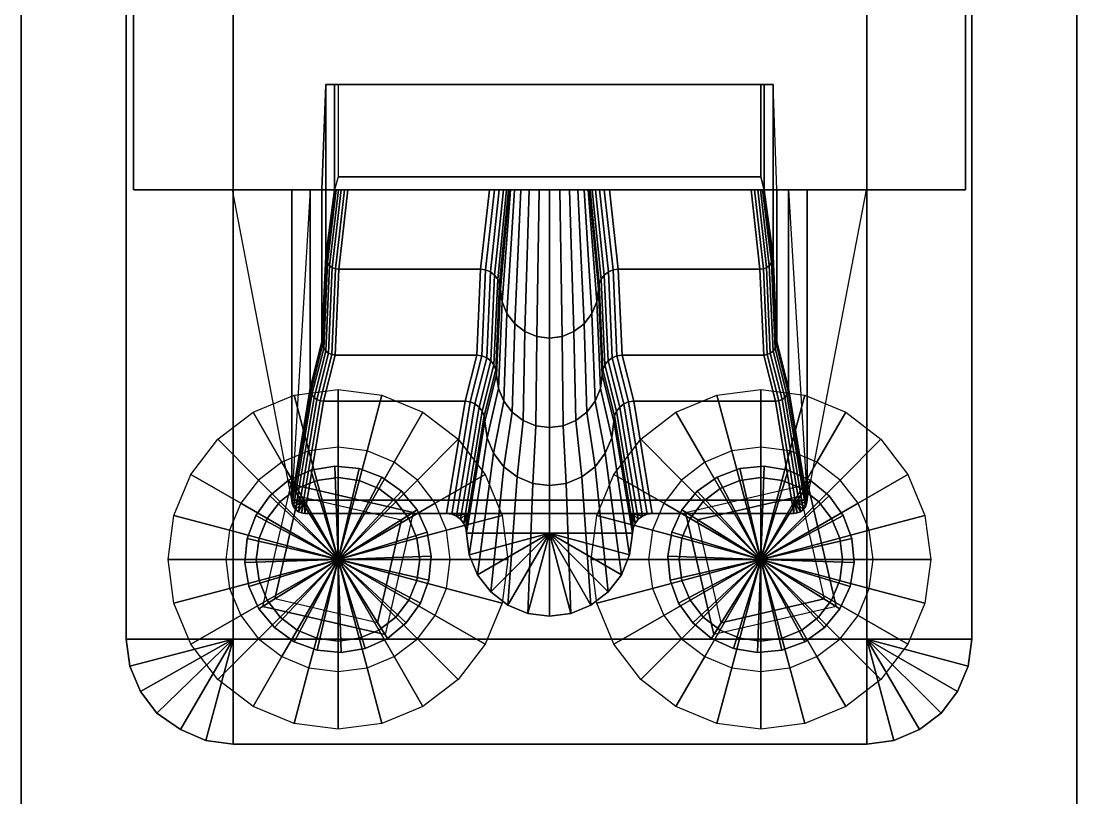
# Model space of a CAD drawing. Extents: x 6.3 to 44.3, y 28.1 to 87.7.
# Drawn here: x 6.33 to 12.17, y 70.28 to 74.58 of the extents above; entities that cross this region are included whole.
import ezdxf

# ---------------------------------------------------------------- set-up
doc = ezdxf.new("R2010")
doc.units = 0
for name, color, linetype in [('CHBASE', 31, 'CONTINUOUS'), ('CHBOLTBO', 31, 'CONTINUOUS'), ('CHBOLTHD', 9, 'CONTINUOUS'), ('CHINJAW', 31, 'CONTINUOUS'), ('CHSEAT', 31, 'CONTINUOUS'), ('TIMBER3D', 33, 'CONTINUOUS')]:
    doc.layers.add(name, color=color, linetype=linetype)

# ---------------------------------------------------------------- blocks, each defined once
blk = doc.blocks.new('BOLTBOSS')
at = {"layer": 'CHBOLTBO'}
for points in [[(0, 0.621, -3.4818), (-0.1607, 0.5999, -3.4818), (-0.2433, 0.9078, -4.3568), (0, 0.9398, -4.3568)], [(0.1607, 0.5999, -3.4818), (0, 0.621, -3.4818), (0, 0.9398, -4.3568), (0.2433, 0.9078, -4.3568)], [(-0.1607, 0.5999, -3.4818), (-0.3105, 0.5378, -3.4818), (-0.4699, 0.8139, -4.3568), (-0.2433, 0.9078, -4.3568)], [(0.3105, 0.5378, -3.4818), (0.1607, 0.5999, -3.4818), (0.2433, 0.9078, -4.3568), (0.4699, 0.8139, -4.3568)], [(-0.3105, 0.5378, -3.4818), (-0.4391, 0.4391, -3.4818), (-0.6646, 0.6646, -4.3568), (-0.4699, 0.8139, -4.3568)], [(0.4391, 0.4391, -3.4818), (0.3105, 0.5378, -3.4818), (0.4699, 0.8139, -4.3568), (0.6646, 0.6646, -4.3568)], [(-0.4391, 0.4391, -3.4818), (-0.5378, 0.3105, -3.4818), (-0.8139, 0.4699, -4.3568), (-0.6646, 0.6646, -4.3568)], [(0.5378, 0.3105, -3.4818), (0.4391, 0.4391, -3.4818), (0.6646, 0.6646, -4.3568), (0.8139, 0.4699, -4.3568)], [(-0.1607, 0.5999, -3.4818), (-0.3105, 0.5378, -3.4818), (0, 0, -3.4818)], [(0, 0.621, -3.4818), (-0.1607, 0.5999, -3.4818), (0, 0, -3.4818)], [(0.1607, 0.5999, -3.4818), (0, 0.621, -3.4818), (0, 0, -3.4818)], [(0.3105, 0.5378, -3.4818), (0.1607, 0.5999, -3.4818), (0, 0, -3.4818)], [(-0.3105, 0.5378, -3.4818), (-0.4391, 0.4391, -3.4818), (0, 0, -3.4818)], [(0.4391, 0.4391, -3.4818), (0.3105, 0.5378, -3.4818), (0, 0, -3.4818)], [(-0.5378, 0.3105, -3.4818), (-0.5999, 0.1607, -3.4818), (-0.9078, 0.2433, -4.3568), (-0.8139, 0.4699, -4.3568)], [(0.5999, 0.1607, -3.4818), (0.5378, 0.3105, -3.4818), (0.8139, 0.4699, -4.3568), (0.9078, 0.2433, -4.3568)], [(-0.4391, 0.4391, -3.4818), (-0.5378, 0.3105, -3.4818), (0, 0, -3.4818)], [(-0.117, 0.4367, -3.4818), (-0.226, 0.3915, -3.4818), (-0.226, 0.3915, -3.4089), (-0.117, 0.4367, -3.4089)], [(0, 0.4521, -3.4818), (-0.117, 0.4367, -3.4818), (-0.117, 0.4367, -3.4089), (0, 0.4521, -3.4089)], [(0.117, 0.4367, -3.4818), (0, 0.4521, -3.4818), (0, 0.4521, -3.4089), (0.117, 0.4367, -3.4089)], [(0.5378, 0.3105, -3.4818), (0.4391, 0.4391, -3.4818), (0, 0, -3.4818)], [(0.226, 0.3915, -3.4818), (0.117, 0.4367, -3.4818), (0.117, 0.4367, -3.4089), (0.226, 0.3915, -3.4089)], [(-0.226, 0.3915, -3.4818), (-0.3197, 0.3197, -3.4818), (-0.3197, 0.3197, -3.4089), (-0.226, 0.3915, -3.4089)], [(0.3197, 0.3197, -3.4818), (0.226, 0.3915, -3.4818), (0.226, 0.3915, -3.4089), (0.3197, 0.3197, -3.4089)], [(-0.5378, 0.3105, -3.4818), (-0.5999, 0.1607, -3.4818), (0, 0, -3.4818)], [(-0.3197, 0.3197, -3.4818), (-0.3915, 0.226, -3.4818), (-0.3915, 0.226, -3.4089), (-0.3197, 0.3197, -3.4089)], [(0.5999, 0.1607, -3.4818), (0.5378, 0.3105, -3.4818), (0, 0, -3.4818)], [(0.3915, 0.226, -3.4818), (0.3197, 0.3197, -3.4818), (0.3197, 0.3197, -3.4089), (0.3915, 0.226, -3.4089)], [(-0.5999, 0.1607, -3.4818), (-0.621, 0, -3.4818), (-0.9398, 0, -4.3568), (-0.9078, 0.2433, -4.3568)], [(0.621, 0, -3.4818), (0.5999, 0.1607, -3.4818), (0.9078, 0.2433, -4.3568), (0.9398, 0, -4.3568)], [(-0.3915, 0.226, -3.4818), (-0.4367, 0.117, -3.4818), (-0.4367, 0.117, -3.4089), (-0.3915, 0.226, -3.4089)], [(0.4367, 0.117, -3.4818), (0.3915, 0.226, -3.4818), (0.3915, 0.226, -3.4089), (0.4367, 0.117, -3.4089)], [(-0.5999, 0.1607, -3.4818), (-0.621, 0, -3.4818), (0, 0, -3.4818)], [(-0.4367, 0.117, -3.4818), (-0.4521, 0, -3.4818), (-0.4521, 0, -3.4089), (-0.4367, 0.117, -3.4089)], [(0.621, 0, -3.4818), (0.5999, 0.1607, -3.4818), (0, 0, -3.4818)], [(0.4521, 0, -3.4818), (0.4367, 0.117, -3.4818), (0.4367, 0.117, -3.4089), (0.4521, 0, -3.4089)], [(-0.621, 0, -3.4818), (-0.5999, -0.1607, -3.4818), (-0.9078, -0.2433, -4.3568), (-0.9398, 0, -4.3568)], [(-0.621, 0, -3.4818), (-0.5999, -0.1607, -3.4818), (0, 0, -3.4818)], [(-0.5999, -0.1607, -3.4818), (-0.5378, -0.3105, -3.4818), (0, 0, -3.4818)], [(-0.5378, -0.3105, -3.4818), (-0.4391, -0.4391, -3.4818), (0, 0, -3.4818)], [(-0.4521, 0, -3.4818), (-0.4367, -0.117, -3.4818), (-0.4367, -0.117, -3.4089), (-0.4521, 0, -3.4089)], [(-0.4391, -0.4391, -3.4818), (-0.3105, -0.5378, -3.4818), (0, 0, -3.4818)], [(-0.3105, -0.5378, -3.4818), (-0.1607, -0.5999, -3.4818), (0, 0, -3.4818)], [(-0.1607, -0.5999, -3.4818), (0, -0.621, -3.4818), (0, 0, -3.4818)], [(0, -0.621, -3.4818), (0.1607, -0.5999, -3.4818), (0, 0, -3.4818)], [(0.1607, -0.5999, -3.4818), (0.3105, -0.5378, -3.4818), (0, 0, -3.4818)], [(0.3105, -0.5378, -3.4818), (0.4391, -0.4391, -3.4818), (0, 0, -3.4818)], [(0.4391, -0.4391, -3.4818), (0.5378, -0.3105, -3.4818), (0, 0, -3.4818)], [(0.5378, -0.3105, -3.4818), (0.5999, -0.1607, -3.4818), (0, 0, -3.4818)], [(0.5999, -0.1607, -3.4818), (0.621, 0, -3.4818), (0, 0, -3.4818)], [(0.4367, -0.117, -3.4818), (0.4521, 0, -3.4818), (0.4521, 0, -3.4089), (0.4367, -0.117, -3.4089)], [(0.5999, -0.1607, -3.4818), (0.621, 0, -3.4818), (0.9398, 0, -4.3568), (0.9078, -0.2433, -4.3568)], [(-0.5999, -0.1607, -3.4818), (-0.5378, -0.3105, -3.4818), (-0.8139, -0.4699, -4.3568), (-0.9078, -0.2433, -4.3568)], [(-0.4367, -0.117, -3.4818), (-0.3915, -0.226, -3.4818), (-0.3915, -0.226, -3.4089), (-0.4367, -0.117, -3.4089)], [(0.3915, -0.226, -3.4818), (0.4367, -0.117, -3.4818), (0.4367, -0.117, -3.4089), (0.3915, -0.226, -3.4089)], [(0.5378, -0.3105, -3.4818), (0.5999, -0.1607, -3.4818), (0.9078, -0.2433, -4.3568), (0.8139, -0.4699, -4.3568)], [(-0.3915, -0.226, -3.4818), (-0.3197, -0.3197, -3.4818), (-0.3197, -0.3197, -3.4089), (-0.3915, -0.226, -3.4089)], [(0.3197, -0.3197, -3.4818), (0.3915, -0.226, -3.4818), (0.3915, -0.226, -3.4089), (0.3197, -0.3197, -3.4089)], [(-0.5378, -0.3105, -3.4818), (-0.4391, -0.4391, -3.4818), (-0.6646, -0.6646, -4.3568), (-0.8139, -0.4699, -4.3568)], [(-0.3197, -0.3197, -3.4818), (-0.226, -0.3915, -3.4818), (-0.226, -0.3915, -3.4089), (-0.3197, -0.3197, -3.4089)], [(0.226, -0.3915, -3.4818), (0.3197, -0.3197, -3.4818), (0.3197, -0.3197, -3.4089), (0.226, -0.3915, -3.4089)], [(0.4391, -0.4391, -3.4818), (0.5378, -0.3105, -3.4818), (0.8139, -0.4699, -4.3568), (0.6646, -0.6646, -4.3568)], [(-0.226, -0.3915, -3.4818), (-0.117, -0.4367, -3.4818), (-0.117, -0.4367, -3.4089), (-0.226, -0.3915, -3.4089)], [(0.117, -0.4367, -3.4818), (0.226, -0.3915, -3.4818), (0.226, -0.3915, -3.4089), (0.117, -0.4367, -3.4089)], [(-0.4391, -0.4391, -3.4818), (-0.3105, -0.5378, -3.4818), (-0.4699, -0.8139, -4.3568), (-0.6646, -0.6646, -4.3568)], [(-0.117, -0.4367, -3.4818), (0, -0.4521, -3.4818), (0, -0.4521, -3.4089), (-0.117, -0.4367, -3.4089)], [(0, -0.4521, -3.4818), (0.117, -0.4367, -3.4818), (0.117, -0.4367, -3.4089), (0, -0.4521, -3.4089)], [(0.3105, -0.5378, -3.4818), (0.4391, -0.4391, -3.4818), (0.6646, -0.6646, -4.3568), (0.4699, -0.8139, -4.3568)], [(-0.3105, -0.5378, -3.4818), (-0.1607, -0.5999, -3.4818), (-0.2433, -0.9078, -4.3568), (-0.4699, -0.8139, -4.3568)], [(0.1607, -0.5999, -3.4818), (0.3105, -0.5378, -3.4818), (0.4699, -0.8139, -4.3568), (0.2433, -0.9078, -4.3568)], [(-0.1607, -0.5999, -3.4818), (0, -0.621, -3.4818), (0, -0.9398, -4.3568), (-0.2433, -0.9078, -4.3568)], [(0, -0.621, -3.4818), (0.1607, -0.5999, -3.4818), (0.2433, -0.9078, -4.3568), (0, -0.9398, -4.3568)]]:
    blk.add_3dface(points, dxfattribs=at)
blk = doc.blocks.new('BOLTHEAD')
at = {"layer": 'CHBOLTHD'}
for points in [[(-0.1336, 0.4984, -3.4089), (-0.258, 0.4469, -3.4089), (0, 0, -3.4089)], [(-0.1336, 0.4984, -3.3359), (-0.258, 0.4469, -3.3359), (0, 0, -3.1415)], [(-0.1336, 0.4984, -3.4089), (-0.258, 0.4469, -3.4089), (-0.258, 0.4469, -3.3359), (-0.1336, 0.4984, -3.3359)], [(0, 0.516, -3.4089), (-0.1336, 0.4984, -3.4089), (0, 0, -3.4089)], [(0, 0.516, -3.3359), (-0.1336, 0.4984, -3.3359), (0, 0, -3.1415)], [(0, 0.516, -3.4089), (-0.1336, 0.4984, -3.4089), (-0.1336, 0.4984, -3.3359), (0, 0.516, -3.3359)], [(0.1336, 0.4984, -3.4089), (0, 0.516, -3.4089), (0, 0, -3.4089)], [(0.1336, 0.4984, -3.3359), (0, 0.516, -3.3359), (0, 0, -3.1415)], [(0.1336, 0.4984, -3.4089), (0, 0.516, -3.4089), (0, 0.516, -3.3359), (0.1336, 0.4984, -3.3359)], [(0.258, 0.4469, -3.4089), (0.1336, 0.4984, -3.4089), (0, 0, -3.4089)], [(0.258, 0.4469, -3.3359), (0.1336, 0.4984, -3.3359), (0, 0, -3.1415)], [(0.258, 0.4469, -3.4089), (0.1336, 0.4984, -3.4089), (0.1336, 0.4984, -3.3359), (0.258, 0.4469, -3.3359)], [(-0.258, 0.4469, -3.4089), (-0.3649, 0.3649, -3.4089), (0, 0, -3.4089)], [(-0.258, 0.4469, -3.3359), (-0.3649, 0.3649, -3.3359), (0, 0, -3.1415)], [(-0.258, 0.4469, -3.4089), (-0.3649, 0.3649, -3.4089), (-0.3649, 0.3649, -3.3359), (-0.258, 0.4469, -3.3359)], [(0.3649, 0.3649, -3.4089), (0.258, 0.4469, -3.4089), (0, 0, -3.4089)], [(0.3649, 0.3649, -3.3359), (0.258, 0.4469, -3.3359), (0, 0, -3.1415)], [(0.3649, 0.3649, -3.4089), (0.258, 0.4469, -3.4089), (0.258, 0.4469, -3.3359), (0.3649, 0.3649, -3.3359)], [(-0.3649, 0.3649, -3.4089), (-0.4469, 0.258, -3.4089), (0, 0, -3.4089)], [(-0.3649, 0.3649, -3.3359), (-0.4469, 0.258, -3.3359), (0, 0, -3.1415)], [(-0.3649, 0.3649, -3.4089), (-0.4469, 0.258, -3.4089), (-0.4469, 0.258, -3.3359), (-0.3649, 0.3649, -3.3359)], [(0.4469, 0.258, -3.4089), (0.3649, 0.3649, -3.4089), (0, 0, -3.4089)], [(0.4469, 0.258, -3.3359), (0.3649, 0.3649, -3.3359), (0, 0, -3.1415)], [(0.4469, 0.258, -3.4089), (0.3649, 0.3649, -3.4089), (0.3649, 0.3649, -3.3359), (0.4469, 0.258, -3.3359)], [(-0.347, -0.347, -3.4089), (-0.2923, -0.2923, -2.7161), (-0.2923, 0.2923, -2.7161), (-0.347, 0.347, -3.4089)], [(-0.2923, 0.2923, -2.7161), (-0.347, 0.347, -3.4089), (0.347, 0.347, -3.4089), (0.2923, 0.2923, -2.7161)], [(0.347, 0.347, -3.4089), (0.347, -0.347, -3.4089), (-0.347, -0.347, -3.4089), (-0.347, 0.347, -3.4089)], [(0.2923, 0.2923, -2.7161), (0.2923, -0.2923, -2.7161), (-0.2923, -0.2923, -2.7161), (-0.2923, 0.2923, -2.7161)], [(0.347, 0.347, -3.4089), (0.2923, 0.2923, -2.7161), (0.2923, -0.2923, -2.7161), (0.347, -0.347, -3.4089)], [(-0.4469, 0.258, -3.4089), (-0.4984, 0.1336, -3.4089), (0, 0, -3.4089)], [(-0.4469, 0.258, -3.3359), (-0.4984, 0.1336, -3.3359), (0, 0, -3.1415)], [(-0.4469, 0.258, -3.4089), (-0.4984, 0.1336, -3.4089), (-0.4984, 0.1336, -3.3359), (-0.4469, 0.258, -3.3359)], [(0.4984, 0.1336, -3.4089), (0.4469, 0.258, -3.4089), (0, 0, -3.4089)], [(0.4984, 0.1336, -3.3359), (0.4469, 0.258, -3.3359), (0, 0, -3.1415)], [(0.4984, 0.1336, -3.4089), (0.4469, 0.258, -3.4089), (0.4469, 0.258, -3.3359), (0.4984, 0.1336, -3.3359)], [(-0.4984, 0.1336, -3.4089), (-0.516, 0, -3.4089), (0, 0, -3.4089)], [(-0.4984, 0.1336, -3.3359), (-0.516, 0, -3.3359), (0, 0, -3.1415)], [(-0.4984, 0.1336, -3.4089), (-0.516, 0, -3.4089), (-0.516, 0, -3.3359), (-0.4984, 0.1336, -3.3359)], [(0.516, 0, -3.4089), (0.4984, 0.1336, -3.4089), (0, 0, -3.4089)], [(0.516, 0, -3.3359), (0.4984, 0.1336, -3.3359), (0, 0, -3.1415)], [(0.516, 0, -3.4089), (0.4984, 0.1336, -3.4089), (0.4984, 0.1336, -3.3359), (0.516, 0, -3.3359)], [(-0.516, 0, -3.4089), (-0.4984, -0.1336, -3.4089), (0, 0, -3.4089)], [(-0.516, 0, -3.3359), (-0.4984, -0.1336, -3.3359), (0, 0, -3.1415)], [(-0.516, 0, -3.4089), (-0.4984, -0.1336, -3.4089), (-0.4984, -0.1336, -3.3359), (-0.516, 0, -3.3359)], [(-0.4984, -0.1336, -3.4089), (-0.4469, -0.258, -3.4089), (0, 0, -3.4089)], [(-0.4984, -0.1336, -3.3359), (-0.4469, -0.258, -3.3359), (0, 0, -3.1415)], [(-0.4469, -0.258, -3.4089), (-0.3649, -0.3649, -3.4089), (0, 0, -3.4089)], [(-0.4469, -0.258, -3.3359), (-0.3649, -0.3649, -3.3359), (0, 0, -3.1415)], [(-0.3649, -0.3649, -3.4089), (-0.258, -0.4469, -3.4089), (0, 0, -3.4089)], [(-0.3649, -0.3649, -3.3359), (-0.258, -0.4469, -3.3359), (0, 0, -3.1415)], [(-0.258, -0.4469, -3.4089), (-0.1336, -0.4984, -3.4089), (0, 0, -3.4089)], [(-0.258, -0.4469, -3.3359), (-0.1336, -0.4984, -3.3359), (0, 0, -3.1415)], [(-0.1336, -0.4984, -3.4089), (0, -0.516, -3.4089), (0, 0, -3.4089)], [(-0.1336, -0.4984, -3.3359), (0, -0.516, -3.3359), (0, 0, -3.1415)], [(0, -0.516, -3.4089), (0.1336, -0.4984, -3.4089), (0, 0, -3.4089)], [(0, -0.516, -3.3359), (0.1336, -0.4984, -3.3359), (0, 0, -3.1415)], [(0.1336, -0.4984, -3.4089), (0.258, -0.4469, -3.4089), (0, 0, -3.4089)], [(0.1336, -0.4984, -3.3359), (0.258, -0.4469, -3.3359), (0, 0, -3.1415)], [(0.258, -0.4469, -3.4089), (0.3649, -0.3649, -3.4089), (0, 0, -3.4089)], [(0.258, -0.4469, -3.3359), (0.3649, -0.3649, -3.3359), (0, 0, -3.1415)], [(0.3649, -0.3649, -3.4089), (0.4469, -0.258, -3.4089), (0, 0, -3.4089)], [(0.3649, -0.3649, -3.3359), (0.4469, -0.258, -3.3359), (0, 0, -3.1415)], [(0.4469, -0.258, -3.4089), (0.4984, -0.1336, -3.4089), (0, 0, -3.4089)], [(0.4469, -0.258, -3.3359), (0.4984, -0.1336, -3.3359), (0, 0, -3.1415)], [(0.4984, -0.1336, -3.4089), (0.516, 0, -3.4089), (0, 0, -3.4089)], [(0.4984, -0.1336, -3.3359), (0.516, 0, -3.3359), (0, 0, -3.1415)], [(0.4984, -0.1336, -3.4089), (0.516, 0, -3.4089), (0.516, 0, -3.3359), (0.4984, -0.1336, -3.3359)], [(-0.4984, -0.1336, -3.4089), (-0.4469, -0.258, -3.4089), (-0.4469, -0.258, -3.3359), (-0.4984, -0.1336, -3.3359)], [(0.4469, -0.258, -3.4089), (0.4984, -0.1336, -3.4089), (0.4984, -0.1336, -3.3359), (0.4469, -0.258, -3.3359)], [(-0.4469, -0.258, -3.4089), (-0.3649, -0.3649, -3.4089), (-0.3649, -0.3649, -3.3359), (-0.4469, -0.258, -3.3359)], [(0.3649, -0.3649, -3.4089), (0.4469, -0.258, -3.4089), (0.4469, -0.258, -3.3359), (0.3649, -0.3649, -3.3359)], [(0.2923, -0.2923, -2.7161), (0.347, -0.347, -3.4089), (-0.347, -0.347, -3.4089), (-0.2923, -0.2923, -2.7161)], [(-0.3649, -0.3649, -3.4089), (-0.258, -0.4469, -3.4089), (-0.258, -0.4469, -3.3359), (-0.3649, -0.3649, -3.3359)], [(0.258, -0.4469, -3.4089), (0.3649, -0.3649, -3.4089), (0.3649, -0.3649, -3.3359), (0.258, -0.4469, -3.3359)], [(-0.258, -0.4469, -3.4089), (-0.1336, -0.4984, -3.4089), (-0.1336, -0.4984, -3.3359), (-0.258, -0.4469, -3.3359)], [(0.1336, -0.4984, -3.4089), (0.258, -0.4469, -3.4089), (0.258, -0.4469, -3.3359), (0.1336, -0.4984, -3.3359)], [(-0.1336, -0.4984, -3.4089), (0, -0.516, -3.4089), (0, -0.516, -3.3359), (-0.1336, -0.4984, -3.3359)], [(0, -0.516, -3.4089), (0.1336, -0.4984, -3.4089), (0.1336, -0.4984, -3.3359), (0, -0.516, -3.3359)]]:
    blk.add_3dface(points, dxfattribs=at)
blk = doc.blocks.new('S1INJAW')
at = {"layer": 'CHINJAW'}
for points in [[(-0.2297, 2.2975, -3.8464), (0, 1.8996, -3.8464), (-0.1189, 2.3435, -3.8464)], [(-0.0924, 1.6236, -3.3359), (-0.1786, 1.5879, -3.3359), (-0.2297, 2.2975, -3.8464), (-0.1189, 2.3435, -3.8464)], [(-0.1189, 2.3435, -3.8464), (0, 1.8996, -3.8464), (0, 2.3591, -3.8464)], [(0, 1.6358, -3.3359), (-0.0924, 1.6236, -3.3359), (-0.1189, 2.3435, -3.8464), (0, 2.3591, -3.8464)], [(0, 2.3591, -3.8464), (0, 1.8996, -3.8464), (0.1189, 2.3435, -3.8464)], [(0.0924, 1.6236, -3.3359), (0, 1.6358, -3.3359), (0, 2.3591, -3.8464), (0.1189, 2.3435, -3.8464)], [(0.1189, 2.3435, -3.8464), (0, 1.8996, -3.8464), (0.2297, 2.2975, -3.8464)], [(0.1786, 1.5879, -3.3359), (0.0924, 1.6236, -3.3359), (0.1189, 2.3435, -3.8464), (0.2297, 2.2975, -3.8464)], [(-0.3249, 2.2245, -3.8464), (0, 1.8996, -3.8464), (-0.2297, 2.2975, -3.8464)], [(-0.1786, 1.5879, -3.3359), (-0.2526, 1.5312, -3.3359), (-0.3249, 2.2245, -3.8464), (-0.2297, 2.2975, -3.8464)], [(0.2297, 2.2975, -3.8464), (0, 1.8996, -3.8464), (0.3249, 2.2245, -3.8464)], [(0.2526, 1.5312, -3.3359), (0.1786, 1.5879, -3.3359), (0.2297, 2.2975, -3.8464), (0.3249, 2.2245, -3.8464)], [(-0.3979, 2.1294, -3.8464), (0, 1.8996, -3.8464), (-0.3249, 2.2245, -3.8464)], [(-0.2526, 1.5312, -3.3359), (-0.3093, 1.4572, -3.3359), (-0.3979, 2.1294, -3.8464), (-0.3249, 2.2245, -3.8464)], [(0.3249, 2.2245, -3.8464), (0, 1.8996, -3.8464), (0.3979, 2.1294, -3.8464)], [(0.3093, 1.4572, -3.3359), (0.2526, 1.5312, -3.3359), (0.3249, 2.2245, -3.8464), (0.3979, 2.1294, -3.8464)], [(-0.4438, 2.0185, -3.8464), (0, 1.8996, -3.8464), (-0.3979, 2.1294, -3.8464)], [(-0.3093, 1.4572, -3.3359), (-0.345, 1.371, -3.3359), (-0.4438, 2.0185, -3.8464), (-0.3979, 2.1294, -3.8464)], [(0.3979, 2.1294, -3.8464), (0, 1.8996, -3.8464), (0.4438, 2.0185, -3.8464)], [(0.345, 1.371, -3.3359), (0.3093, 1.4572, -3.3359), (0.3979, 2.1294, -3.8464), (0.4438, 2.0185, -3.8464)], [(-0.4595, 1.8996, -3.8464), (0, 1.8996, -3.8464), (-0.4438, 2.0185, -3.8464)], [(-0.345, 1.371, -3.3359), (-0.3572, 1.2786, -3.3359), (-0.4595, 1.8996, -3.8464), (-0.4438, 2.0185, -3.8464)], [(0.4438, 2.0185, -3.8464), (0, 1.8996, -3.8464), (0.4595, 1.8996, -3.8464)], [(0.3572, 1.2786, -3.3359), (0.345, 1.371, -3.3359), (0.4438, 2.0185, -3.8464), (0.4595, 1.8996, -3.8464)], [(-0.4742, 1.8448, -3.8464), (-0.4595, 1.79, -3.8464), (-0.4632, 1.8713, -3.8464)], [(-0.3609, 1.2502, -3.3359), (-0.3719, 1.2238, -3.3359), (-0.4742, 1.8448, -3.8464), (-0.4632, 1.8713, -3.8464)], [(-0.4632, 1.8713, -3.8464), (-0.4595, 1.79, -3.8464), (-0.4595, 1.8996, -3.8464)], [(-0.3572, 1.2786, -3.3359), (-0.3609, 1.2502, -3.3359), (-0.4632, 1.8713, -3.8464), (-0.4595, 1.8996, -3.8464)], [(-0.4595, 1.79, -3.8464), (0.4595, 1.79, -3.8464), (0.4595, 1.8996, -3.8464), (-0.4595, 1.8996, -3.8464)], [(0.3609, 1.2502, -3.3359), (0.3572, 1.2786, -3.3359), (0.4595, 1.8996, -3.8464), (0.4632, 1.8713, -3.8464)], [(0.3719, 1.2238, -3.3359), (0.3609, 1.2502, -3.3359), (0.4632, 1.8713, -3.8464), (0.4742, 1.8448, -3.8464)], [(0.4595, 1.8996, -3.8464), (0.4595, 1.79, -3.8464), (0.4632, 1.8713, -3.8464)], [(0.4632, 1.8713, -3.8464), (0.4595, 1.79, -3.8464), (0.4742, 1.8448, -3.8464)], [(-0.5143, 1.8047, -3.8464), (-0.4595, 1.79, -3.8464), (-0.4916, 1.8221, -3.8464)], [(-0.3893, 1.2011, -3.3359), (-0.412, 1.1837, -3.3359), (-0.5143, 1.8047, -3.8464), (-0.4916, 1.8221, -3.8464)], [(-0.4916, 1.8221, -3.8464), (-0.4595, 1.79, -3.8464), (-0.4742, 1.8448, -3.8464)], [(-0.3719, 1.2238, -3.3359), (-0.3893, 1.2011, -3.3359), (-0.4916, 1.8221, -3.8464), (-0.4742, 1.8448, -3.8464)], [(0.3893, 1.2011, -3.3359), (0.3719, 1.2238, -3.3359), (0.4742, 1.8448, -3.8464), (0.4916, 1.8221, -3.8464)], [(0.412, 1.1837, -3.3359), (0.3893, 1.2011, -3.3359), (0.4916, 1.8221, -3.8464), (0.5143, 1.8047, -3.8464)], [(0.4742, 1.8448, -3.8464), (0.4595, 1.79, -3.8464), (0.4916, 1.8221, -3.8464)], [(0.4916, 1.8221, -3.8464), (0.4595, 1.79, -3.8464), (0.5143, 1.8047, -3.8464)], [(-1.4233, 1.7359, -3.8464), (-1.3527, 1.717, -3.8464), (-1.416, 1.7535, -3.8464)], [(-1.3137, 1.1325, -3.3359), (-1.321, 1.1148, -3.3359), (-1.4233, 1.7359, -3.8464), (-1.416, 1.7535, -3.8464)], [(-1.416, 1.7535, -3.8464), (-1.3527, 1.717, -3.8464), (-1.4044, 1.7686, -3.8464)], [(-1.3021, 1.1476, -3.3359), (-1.3137, 1.1325, -3.3359), (-1.416, 1.7535, -3.8464), (-1.4044, 1.7686, -3.8464)], [(-1.4044, 1.7686, -3.8464), (-1.3527, 1.717, -3.8464), (-1.3893, 1.7802, -3.8464)], [(-1.287, 1.1592, -3.3359), (-1.3021, 1.1476, -3.3359), (-1.4044, 1.7686, -3.8464), (-1.3893, 1.7802, -3.8464)], [(-1.3893, 1.7802, -3.8464), (-1.3527, 1.717, -3.8464), (-1.3716, 1.7875, -3.8464)], [(-1.2694, 1.1665, -3.3359), (-1.287, 1.1592, -3.3359), (-1.3893, 1.7802, -3.8464), (-1.3716, 1.7875, -3.8464)], [(-1.3716, 1.7875, -3.8464), (-1.3527, 1.717, -3.8464), (-1.3527, 1.79, -3.8464)], [(-1.2504, 1.169, -3.3359), (-1.2694, 1.1665, -3.3359), (-1.3716, 1.7875, -3.8464), (-1.3527, 1.79, -3.8464)], [(-0.4668, 1.169, -3.3359), (-1.2504, 1.169, -3.3359), (-1.3527, 1.79, -3.8464), (-0.5691, 1.79, -3.8464)], [(-1.3527, 1.717, -3.8464), (1.3527, 1.717, -3.8464), (1.3527, 1.79, -3.8464), (-1.3527, 1.79, -3.8464)], [(-0.5691, 1.79, -3.8464), (-0.4595, 1.79, -3.8464), (-0.5407, 1.7938, -3.8464)], [(-0.4384, 1.1727, -3.3359), (-0.4668, 1.169, -3.3359), (-0.5691, 1.79, -3.8464), (-0.5407, 1.7938, -3.8464)], [(-0.5407, 1.7938, -3.8464), (-0.4595, 1.79, -3.8464), (-0.5143, 1.8047, -3.8464)], [(-0.412, 1.1837, -3.3359), (-0.4384, 1.1727, -3.3359), (-0.5407, 1.7938, -3.8464), (-0.5143, 1.8047, -3.8464)], [(0.4384, 1.1727, -3.3359), (0.412, 1.1837, -3.3359), (0.5143, 1.8047, -3.8464), (0.5407, 1.7938, -3.8464)], [(0.4668, 1.169, -3.3359), (0.4384, 1.1727, -3.3359), (0.5407, 1.7938, -3.8464), (0.5691, 1.79, -3.8464)], [(0.5143, 1.8047, -3.8464), (0.4595, 1.79, -3.8464), (0.5407, 1.7938, -3.8464)], [(0.5407, 1.7938, -3.8464), (0.4595, 1.79, -3.8464), (0.5691, 1.79, -3.8464)], [(1.2504, 1.169, -3.3359), (0.4668, 1.169, -3.3359), (0.5691, 1.79, -3.8464), (1.3527, 1.79, -3.8464)], [(1.2694, 1.1665, -3.3359), (1.2504, 1.169, -3.3359), (1.3527, 1.79, -3.8464), (1.3716, 1.7875, -3.8464)], [(1.287, 1.1592, -3.3359), (1.2694, 1.1665, -3.3359), (1.3716, 1.7875, -3.8464), (1.3893, 1.7802, -3.8464)], [(1.3021, 1.1476, -3.3359), (1.287, 1.1592, -3.3359), (1.3893, 1.7802, -3.8464), (1.4044, 1.7686, -3.8464)], [(1.3137, 1.1325, -3.3359), (1.3021, 1.1476, -3.3359), (1.4044, 1.7686, -3.8464), (1.416, 1.7535, -3.8464)], [(1.321, 1.1148, -3.3359), (1.3137, 1.1325, -3.3359), (1.416, 1.7535, -3.8464), (1.4233, 1.7359, -3.8464)], [(1.3527, 1.79, -3.8464), (1.3527, 1.717, -3.8464), (1.3716, 1.7875, -3.8464)], [(1.3716, 1.7875, -3.8464), (1.3527, 1.717, -3.8464), (1.3893, 1.7802, -3.8464)], [(1.3893, 1.7802, -3.8464), (1.3527, 1.717, -3.8464), (1.4044, 1.7686, -3.8464)], [(1.4044, 1.7686, -3.8464), (1.3527, 1.717, -3.8464), (1.416, 1.7535, -3.8464)], [(1.416, 1.7535, -3.8464), (1.3527, 1.717, -3.8464), (1.4233, 1.7359, -3.8464)], [(-1.7535, 0, -3.8464), (-1.3235, 0, -3.3359), (-1.4258, 1.717, -3.8464)], [(-1.7535, 0, -3.8464), (-1.4258, 0, -3.8464), (-1.4258, 1.717, -3.8464)], [(-1.4258, 1.717, -3.8464), (-1.3527, 1.717, -3.8464), (-1.4233, 1.7359, -3.8464)], [(-1.321, 1.1148, -3.3359), (-1.3235, 1.0959, -3.3359), (-1.4258, 1.717, -3.8464), (-1.4233, 1.7359, -3.8464)], [(-1.3235, 1.0959, -3.3359), (-1.3235, 0, -3.3359), (-1.4258, 0, -3.8464), (-1.4258, 1.717, -3.8464)], [(-1.4258, 0, -3.8464), (1.4258, 0, -3.8464), (1.4258, 1.717, -3.8464), (-1.4258, 1.717, -3.8464)], [(-1.4258, 0, -3.8464), (-1.3235, 0, -3.3359), (-1.4258, 1.717, -3.8464)], [(1.3235, 1.0959, -3.3359), (1.321, 1.1148, -3.3359), (1.4233, 1.7359, -3.8464), (1.4258, 1.717, -3.8464)], [(1.3235, 0, -3.3359), (1.3235, 1.0959, -3.3359), (1.4258, 1.717, -3.8464), (1.4258, 0, -3.8464)], [(1.7535, 0, -3.8464), (1.3235, 0, -3.3359), (1.4258, 1.717, -3.8464)], [(1.4258, 0, -3.8464), (1.3235, 0, -3.3359), (1.4258, 1.717, -3.8464)], [(1.4233, 1.7359, -3.8464), (1.3527, 1.717, -3.8464), (1.4258, 1.717, -3.8464)], [(1.7535, 0, -3.8464), (1.4258, 0, -3.8464), (1.4258, 1.717, -3.8464)], [(0, 1.3151, -2.7526), (-0.0756, 1.3052, -2.7526), (-0.0924, 1.6236, -3.3359), (0, 1.6358, -3.3359)], [(0.0756, 1.3052, -2.7526), (0, 1.3151, -2.7526), (0, 1.6358, -3.3359), (0.0924, 1.6236, -3.3359)], [(-0.1461, 1.276, -2.7526), (-0.2067, 1.2295, -2.7526), (-0.2526, 1.5312, -3.3359), (-0.1786, 1.5879, -3.3359)], [(-0.0756, 1.3052, -2.7526), (-0.1461, 1.276, -2.7526), (-0.1786, 1.5879, -3.3359), (-0.0924, 1.6236, -3.3359)], [(0.1461, 1.276, -2.7526), (0.0756, 1.3052, -2.7526), (0.0924, 1.6236, -3.3359), (0.1786, 1.5879, -3.3359)], [(0.2067, 1.2295, -2.7526), (0.1461, 1.276, -2.7526), (0.1786, 1.5879, -3.3359), (0.2526, 1.5312, -3.3359)], [(-0.2067, 1.2295, -2.7526), (-0.2531, 1.169, -2.7526), (-0.3093, 1.4572, -3.3359), (-0.2526, 1.5312, -3.3359)], [(0.2531, 1.169, -2.7526), (0.2067, 1.2295, -2.7526), (0.2526, 1.5312, -3.3359), (0.3093, 1.4572, -3.3359)], [(-0.2531, 1.169, -2.7526), (-0.2823, 1.0985, -2.7526), (-0.345, 1.371, -3.3359), (-0.3093, 1.4572, -3.3359)], [(0.2823, 1.0985, -2.7526), (0.2531, 1.169, -2.7526), (0.3093, 1.4572, -3.3359), (0.345, 1.371, -3.3359)], [(-0.2823, 1.0985, -2.7526), (-0.2923, 1.0229, -2.7526), (-0.3572, 1.2786, -3.3359), (-0.345, 1.371, -3.3359)], [(0.2923, 1.0229, -2.7526), (0.2823, 1.0985, -2.7526), (0.345, 1.371, -3.3359), (0.3572, 1.2786, -3.3359)], [(-0.0703, 0.8104, -2.4616), (-0.1358, 0.7832, -2.4616), (-0.1461, 1.276, -2.7526), (-0.0756, 1.3052, -2.7526)], [(0, 0.8196, -2.4616), (-0.0703, 0.8104, -2.4616), (-0.0756, 1.3052, -2.7526), (0, 1.3151, -2.7526)], [(0.0703, 0.8104, -2.4616), (0, 0.8196, -2.4616), (0, 1.3151, -2.7526), (0.0756, 1.3052, -2.7526)], [(0.1358, 0.7832, -2.4616), (0.0703, 0.8104, -2.4616), (0.0756, 1.3052, -2.7526), (0.1461, 1.276, -2.7526)], [(-0.296, 0.9945, -2.7526), (-0.3069, 0.9681, -2.7526), (-0.3719, 1.2238, -3.3359), (-0.3609, 1.2502, -3.3359)], [(-0.2923, 1.0229, -2.7526), (-0.296, 0.9945, -2.7526), (-0.3609, 1.2502, -3.3359), (-0.3572, 1.2786, -3.3359)], [(-0.1921, 0.74, -2.4616), (-0.2352, 0.6838, -2.4616), (-0.2531, 1.169, -2.7526), (-0.2067, 1.2295, -2.7526)], [(-0.1358, 0.7832, -2.4616), (-0.1921, 0.74, -2.4616), (-0.2067, 1.2295, -2.7526), (-0.1461, 1.276, -2.7526)], [(0.1921, 0.74, -2.4616), (0.1358, 0.7832, -2.4616), (0.1461, 1.276, -2.7526), (0.2067, 1.2295, -2.7526)], [(0.2352, 0.6838, -2.4616), (0.1921, 0.74, -2.4616), (0.2067, 1.2295, -2.7526), (0.2531, 1.169, -2.7526)], [(0.296, 0.9945, -2.7526), (0.2923, 1.0229, -2.7526), (0.3572, 1.2786, -3.3359), (0.3609, 1.2502, -3.3359)], [(0.3069, 0.9681, -2.7526), (0.296, 0.9945, -2.7526), (0.3609, 1.2502, -3.3359), (0.3719, 1.2238, -3.3359)], [(-1.1855, 0.9133, -2.7526), (-1.2044, 0.9108, -2.7526), (-1.2694, 1.1665, -3.3359), (-1.2504, 1.169, -3.3359)], [(-0.4018, 0.9133, -2.7526), (-1.1855, 0.9133, -2.7526), (-1.2504, 1.169, -3.3359), (-0.4668, 1.169, -3.3359)], [(-0.3735, 0.917, -2.7526), (-0.4018, 0.9133, -2.7526), (-0.4668, 1.169, -3.3359), (-0.4384, 1.1727, -3.3359)], [(-0.347, 0.928, -2.7526), (-0.3735, 0.917, -2.7526), (-0.4384, 1.1727, -3.3359), (-0.412, 1.1837, -3.3359)], [(-0.3243, 0.9454, -2.7526), (-0.347, 0.928, -2.7526), (-0.412, 1.1837, -3.3359), (-0.3893, 1.2011, -3.3359)], [(-0.3069, 0.9681, -2.7526), (-0.3243, 0.9454, -2.7526), (-0.3893, 1.2011, -3.3359), (-0.3719, 1.2238, -3.3359)], [(-0.2352, 0.6838, -2.4616), (-0.2624, 0.6183, -2.4616), (-0.2823, 1.0985, -2.7526), (-0.2531, 1.169, -2.7526)], [(0.2624, 0.6183, -2.4616), (0.2352, 0.6838, -2.4616), (0.2531, 1.169, -2.7526), (0.2823, 1.0985, -2.7526)], [(0.3243, 0.9454, -2.7526), (0.3069, 0.9681, -2.7526), (0.3719, 1.2238, -3.3359), (0.3893, 1.2011, -3.3359)], [(0.347, 0.928, -2.7526), (0.3243, 0.9454, -2.7526), (0.3893, 1.2011, -3.3359), (0.412, 1.1837, -3.3359)], [(0.3735, 0.917, -2.7526), (0.347, 0.928, -2.7526), (0.412, 1.1837, -3.3359), (0.4384, 1.1727, -3.3359)], [(0.4018, 0.9133, -2.7526), (0.3735, 0.917, -2.7526), (0.4384, 1.1727, -3.3359), (0.4668, 1.169, -3.3359)], [(1.1855, 0.9133, -2.7526), (0.4018, 0.9133, -2.7526), (0.4668, 1.169, -3.3359), (1.2504, 1.169, -3.3359)], [(1.2044, 0.9108, -2.7526), (1.1855, 0.9133, -2.7526), (1.2504, 1.169, -3.3359), (1.2694, 1.1665, -3.3359)], [(-1.2561, 0.8591, -2.7526), (-1.2586, 0.8402, -2.7526), (-1.3235, 1.0959, -3.3359), (-1.321, 1.1148, -3.3359)], [(-1.2488, 0.8768, -2.7526), (-1.2561, 0.8591, -2.7526), (-1.321, 1.1148, -3.3359), (-1.3137, 1.1325, -3.3359)], [(-1.2372, 0.8919, -2.7526), (-1.2488, 0.8768, -2.7526), (-1.3137, 1.1325, -3.3359), (-1.3021, 1.1476, -3.3359)], [(-1.222, 0.9035, -2.7526), (-1.2372, 0.8919, -2.7526), (-1.3021, 1.1476, -3.3359), (-1.287, 1.1592, -3.3359)], [(-1.2044, 0.9108, -2.7526), (-1.222, 0.9035, -2.7526), (-1.287, 1.1592, -3.3359), (-1.2694, 1.1665, -3.3359)], [(1.222, 0.9035, -2.7526), (1.2044, 0.9108, -2.7526), (1.2694, 1.1665, -3.3359), (1.287, 1.1592, -3.3359)], [(1.2372, 0.8919, -2.7526), (1.222, 0.9035, -2.7526), (1.287, 1.1592, -3.3359), (1.3021, 1.1476, -3.3359)], [(1.2488, 0.8768, -2.7526), (1.2372, 0.8919, -2.7526), (1.3021, 1.1476, -3.3359), (1.3137, 1.1325, -3.3359)], [(1.2561, 0.8591, -2.7526), (1.2488, 0.8768, -2.7526), (1.3137, 1.1325, -3.3359), (1.321, 1.1148, -3.3359)], [(1.2586, 0.8402, -2.7526), (1.2561, 0.8591, -2.7526), (1.321, 1.1148, -3.3359), (1.3235, 1.0959, -3.3359)], [(-1.2586, 0.8402, -2.7526), (-1.2586, 0, -2.7526), (-1.3235, 0, -3.3359), (-1.3235, 1.0959, -3.3359)], [(-0.2624, 0.6183, -2.4616), (-0.2716, 0.548, -2.4616), (-0.2923, 1.0229, -2.7526), (-0.2823, 1.0985, -2.7526)], [(0.2716, 0.548, -2.4616), (0.2624, 0.6183, -2.4616), (0.2823, 1.0985, -2.7526), (0.2923, 1.0229, -2.7526)], [(1.2586, 0, -2.7526), (1.2586, 0.8402, -2.7526), (1.3235, 1.0959, -3.3359), (1.3235, 0, -3.3359)], [(-0.2754, 0.5196, -2.4616), (-0.2863, 0.4932, -2.4616), (-0.3069, 0.9681, -2.7526), (-0.296, 0.9945, -2.7526)], [(-0.2716, 0.548, -2.4616), (-0.2754, 0.5196, -2.4616), (-0.296, 0.9945, -2.7526), (-0.2923, 1.0229, -2.7526)], [(0.2754, 0.5196, -2.4616), (0.2716, 0.548, -2.4616), (0.2923, 1.0229, -2.7526), (0.296, 0.9945, -2.7526)], [(0.2863, 0.4932, -2.4616), (0.2754, 0.5196, -2.4616), (0.296, 0.9945, -2.7526), (0.3069, 0.9681, -2.7526)], [(-0.3037, 0.4705, -2.4616), (-0.3264, 0.4531, -2.4616), (-0.347, 0.928, -2.7526), (-0.3243, 0.9454, -2.7526)], [(-0.2863, 0.4932, -2.4616), (-0.3037, 0.4705, -2.4616), (-0.3243, 0.9454, -2.7526), (-0.3069, 0.9681, -2.7526)], [(0.3037, 0.4705, -2.4616), (0.2863, 0.4932, -2.4616), (0.3069, 0.9681, -2.7526), (0.3243, 0.9454, -2.7526)], [(0.3264, 0.4531, -2.4616), (0.3037, 0.4705, -2.4616), (0.3243, 0.9454, -2.7526), (0.347, 0.928, -2.7526)], [(-1.2282, 0.4018, -2.4616), (-1.2355, 0.3842, -2.4616), (-1.2561, 0.8591, -2.7526), (-1.2488, 0.8768, -2.7526)], [(-1.2166, 0.417, -2.4616), (-1.2282, 0.4018, -2.4616), (-1.2488, 0.8768, -2.7526), (-1.2372, 0.8919, -2.7526)], [(-1.2014, 0.4286, -2.4616), (-1.2166, 0.417, -2.4616), (-1.2372, 0.8919, -2.7526), (-1.222, 0.9035, -2.7526)], [(-1.1838, 0.4359, -2.4616), (-1.2014, 0.4286, -2.4616), (-1.222, 0.9035, -2.7526), (-1.2044, 0.9108, -2.7526)], [(-1.1649, 0.4384, -2.4616), (-1.1838, 0.4359, -2.4616), (-1.2044, 0.9108, -2.7526), (-1.1855, 0.9133, -2.7526)], [(-0.3812, 0.4384, -2.4616), (-1.1649, 0.4384, -2.4616), (-1.1855, 0.9133, -2.7526), (-0.4018, 0.9133, -2.7526)], [(-0.3529, 0.4421, -2.4616), (-0.3812, 0.4384, -2.4616), (-0.4018, 0.9133, -2.7526), (-0.3735, 0.917, -2.7526)], [(-0.3264, 0.4531, -2.4616), (-0.3529, 0.4421, -2.4616), (-0.3735, 0.917, -2.7526), (-0.347, 0.928, -2.7526)], [(0.3529, 0.4421, -2.4616), (0.3264, 0.4531, -2.4616), (0.347, 0.928, -2.7526), (0.3735, 0.917, -2.7526)], [(0.3812, 0.4384, -2.4616), (0.3529, 0.4421, -2.4616), (0.3735, 0.917, -2.7526), (0.4018, 0.9133, -2.7526)], [(1.1649, 0.4384, -2.4616), (0.3812, 0.4384, -2.4616), (0.4018, 0.9133, -2.7526), (1.1855, 0.9133, -2.7526)], [(1.1838, 0.4359, -2.4616), (1.1649, 0.4384, -2.4616), (1.1855, 0.9133, -2.7526), (1.2044, 0.9108, -2.7526)], [(1.2014, 0.4286, -2.4616), (1.1838, 0.4359, -2.4616), (1.2044, 0.9108, -2.7526), (1.222, 0.9035, -2.7526)], [(1.2166, 0.417, -2.4616), (1.2014, 0.4286, -2.4616), (1.222, 0.9035, -2.7526), (1.2372, 0.8919, -2.7526)], [(1.2282, 0.4018, -2.4616), (1.2166, 0.417, -2.4616), (1.2372, 0.8919, -2.7526), (1.2488, 0.8768, -2.7526)], [(1.2355, 0.3842, -2.4616), (1.2282, 0.4018, -2.4616), (1.2488, 0.8768, -2.7526), (1.2561, 0.8591, -2.7526)], [(-1.2355, 0.3842, -2.4616), (-1.238, 0.3653, -2.4616), (-1.2586, 0.8402, -2.7526), (-1.2561, 0.8591, -2.7526)], [(-1.238, 0.3653, -2.4616), (-1.238, 0, -2.4616), (-1.2586, 0, -2.7526), (-1.2586, 0.8402, -2.7526)], [(0, 0, -1.6042), (-0.0576, 0, -1.6042), (-0.0703, 0.8104, -2.4616), (0, 0.8196, -2.4616)], [(0.0576, 0, -1.6042), (0, 0, -1.6042), (0, 0.8196, -2.4616), (0.0703, 0.8104, -2.4616)], [(1.238, 0.3653, -2.4616), (1.2355, 0.3842, -2.4616), (1.2561, 0.8591, -2.7526), (1.2586, 0.8402, -2.7526)], [(1.238, 0, -2.4616), (1.238, 0.3653, -2.4616), (1.2586, 0.8402, -2.7526), (1.2586, 0, -2.7526)], [(-0.1113, 0, -1.6042), (-0.1574, 0, -1.6042), (-0.1921, 0.74, -2.4616), (-0.1358, 0.7832, -2.4616)], [(-0.0576, 0, -1.6042), (-0.1113, 0, -1.6042), (-0.1358, 0.7832, -2.4616), (-0.0703, 0.8104, -2.4616)], [(0.1113, 0, -1.6042), (0.0576, 0, -1.6042), (0.0703, 0.8104, -2.4616), (0.1358, 0.7832, -2.4616)], [(0.1574, 0, -1.6042), (0.1113, 0, -1.6042), (0.1358, 0.7832, -2.4616), (0.1921, 0.74, -2.4616)], [(-0.1574, 0, -1.6042), (-0.1927, 0, -1.6042), (-0.2352, 0.6838, -2.4616), (-0.1921, 0.74, -2.4616)], [(0.1927, 0, -1.6042), (0.1574, 0, -1.6042), (0.1921, 0.74, -2.4616), (0.2352, 0.6838, -2.4616)], [(-0.1927, 0, -1.6042), (-0.215, 0, -1.6042), (-0.2624, 0.6183, -2.4616), (-0.2352, 0.6838, -2.4616)], [(0.215, 0, -1.6042), (0.1927, 0, -1.6042), (0.2352, 0.6838, -2.4616), (0.2624, 0.6183, -2.4616)], [(-0.215, 0, -1.6042), (-0.2226, 0, -1.6042), (-0.2716, 0.548, -2.4616), (-0.2624, 0.6183, -2.4616)], [(0.2226, 0, -1.6042), (0.215, 0, -1.6042), (0.2624, 0.6183, -2.4616), (0.2716, 0.548, -2.4616)], [(-0.2226, 0, -1.6042), (-0.2263, 0, -1.6042), (-0.2754, 0.5196, -2.4616), (-0.2716, 0.548, -2.4616)], [(0.2263, 0, -1.6042), (0.2226, 0, -1.6042), (0.2716, 0.548, -2.4616), (0.2754, 0.5196, -2.4616)], [(-0.2546, 0, -1.6042), (-0.2773, 0, -1.6042), (-0.3264, 0.4531, -2.4616), (-0.3037, 0.4705, -2.4616)], [(-0.2372, 0, -1.6042), (-0.2546, 0, -1.6042), (-0.3037, 0.4705, -2.4616), (-0.2863, 0.4932, -2.4616)], [(-0.2263, 0, -1.6042), (-0.2372, 0, -1.6042), (-0.2863, 0.4932, -2.4616), (-0.2754, 0.5196, -2.4616)], [(0.2372, 0, -1.6042), (0.2263, 0, -1.6042), (0.2754, 0.5196, -2.4616), (0.2863, 0.4932, -2.4616)], [(0.2546, 0, -1.6042), (0.2372, 0, -1.6042), (0.2863, 0.4932, -2.4616), (0.3037, 0.4705, -2.4616)], [(0.2773, 0, -1.6042), (0.2546, 0, -1.6042), (0.3037, 0.4705, -2.4616), (0.3264, 0.4531, -2.4616)], [(-1.1675, 0, -1.6042), (-1.1791, 0, -1.6042), (-1.2282, 0.4018, -2.4616), (-1.2166, 0.417, -2.4616)], [(-1.1523, 0, -1.6042), (-1.1675, 0, -1.6042), (-1.2166, 0.417, -2.4616), (-1.2014, 0.4286, -2.4616)], [(-1.1347, 0, -1.6042), (-1.1523, 0, -1.6042), (-1.2014, 0.4286, -2.4616), (-1.1838, 0.4359, -2.4616)], [(-1.1158, 0, -1.6042), (-1.1347, 0, -1.6042), (-1.1838, 0.4359, -2.4616), (-1.1649, 0.4384, -2.4616)], [(-0.3321, 0, -1.6042), (-1.1158, 0, -1.6042), (-1.1649, 0.4384, -2.4616), (-0.3812, 0.4384, -2.4616)], [(-0.3038, 0, -1.6042), (-0.3321, 0, -1.6042), (-0.3812, 0.4384, -2.4616), (-0.3529, 0.4421, -2.4616)], [(-0.2773, 0, -1.6042), (-0.3038, 0, -1.6042), (-0.3529, 0.4421, -2.4616), (-0.3264, 0.4531, -2.4616)], [(0.3038, 0, -1.6042), (0.2773, 0, -1.6042), (0.3264, 0.4531, -2.4616), (0.3529, 0.4421, -2.4616)], [(0.3321, 0, -1.6042), (0.3038, 0, -1.6042), (0.3529, 0.4421, -2.4616), (0.3812, 0.4384, -2.4616)], [(1.1158, 0, -1.6042), (0.3321, 0, -1.6042), (0.3812, 0.4384, -2.4616), (1.1649, 0.4384, -2.4616)], [(1.1347, 0, -1.6042), (1.1158, 0, -1.6042), (1.1649, 0.4384, -2.4616), (1.1838, 0.4359, -2.4616)], [(1.1523, 0, -1.6042), (1.1347, 0, -1.6042), (1.1838, 0.4359, -2.4616), (1.2014, 0.4286, -2.4616)], [(1.1675, 0, -1.6042), (1.1523, 0, -1.6042), (1.2014, 0.4286, -2.4616), (1.2166, 0.417, -2.4616)], [(1.1791, 0, -1.6042), (1.1675, 0, -1.6042), (1.2166, 0.417, -2.4616), (1.2282, 0.4018, -2.4616)], [(-1.1864, 0, -1.6042), (-1.1889, 0, -1.6042), (-1.238, 0.3653, -2.4616), (-1.2355, 0.3842, -2.4616)], [(-1.1889, 0, -1.6042), (-1.1889, 0, -1.6042), (-1.238, 0, -2.4616), (-1.238, 0.3653, -2.4616)], [(-1.1791, 0, -1.6042), (-1.1864, 0, -1.6042), (-1.2355, 0.3842, -2.4616), (-1.2282, 0.4018, -2.4616)], [(1.1864, 0, -1.6042), (1.1791, 0, -1.6042), (1.2282, 0.4018, -2.4616), (1.2355, 0.3842, -2.4616)], [(1.1889, 0, -1.6042), (1.1864, 0, -1.6042), (1.2355, 0.3842, -2.4616), (1.238, 0.3653, -2.4616)], [(1.1889, 0, -1.6042), (1.1889, 0, -1.6042), (1.238, 0.3653, -2.4616), (1.238, 0, -2.4616)], [(-1.7535, 0, -3.8464), (-1.4258, 0, -3.8464), (-1.3235, 0, -3.3359)], [(-1.3235, 0, -3.3359), (1.3235, 0, -3.3359), (1.4258, 0, -3.8464), (-1.4258, 0, -3.8464)], [(-1.2586, 0, -2.7526), (1.2586, 0, -2.7526), (1.3235, 0, -3.3359), (-1.3235, 0, -3.3359)], [(-1.238, 0, -2.4616), (1.238, 0, -2.4616), (1.2586, 0, -2.7526), (-1.2586, 0, -2.7526)], [(1.238, 0, -2.4616), (1.2586, 0, -2.7526), (-1.2586, 0, -2.7526), (-1.238, 0, -2.4616)], [(1.238, -0.5832, -2.4616), (1.2586, 0, -2.7526), (-1.2586, 0, -2.7526), (-1.238, -0.5832, -2.4616)], [(-1.238, -0.5832, -2.4616), (-1.238, 0, -2.4616), (-1.2586, 0, -2.7526), (-1.238, -0.5832, -2.4616)], [(-1.1889, 0, -1.6042), (1.1889, 0, -1.6042), (1.238, 0, -2.4616), (-1.238, 0, -2.4616)], [(1.1889, 0, -1.6042), (1.238, 0, -2.4616), (-1.238, 0, -2.4616), (-1.1889, 0, -1.6042)], [(-1.1889, -0.5832, -1.6042), (-1.1889, 0, -1.6042), (-1.238, 0, -2.4616), (-1.238, -0.5832, -2.4616)], [(1.169, -0.0731, -1.239), (1.1889, 0, -1.6042), (-1.1889, 0, -1.6042), (-1.169, -0.0731, -1.239)], [(-1.169, -0.5832, -1.239), (-1.169, -0.0731, -1.239), (-1.1889, 0, -1.6042), (-1.1889, -0.5832, -1.6042)], [(1.169, -0.5832, -1.239), (1.169, -0.0731, -1.239), (1.1889, 0, -1.6042), (1.1889, -0.5832, -1.6042)], [(1.1889, -0.5832, -1.6042), (1.1889, 0, -1.6042), (1.238, 0, -2.4616), (1.238, -0.5832, -2.4616)], [(1.238, -0.5832, -2.4616), (1.238, 0, -2.4616), (1.2586, 0, -2.7526), (1.238, -0.5832, -2.4616)], [(1.7535, 0, -3.8464), (1.4258, 0, -3.8464), (1.3235, 0, -3.3359)], [(1.169, -0.5832, -1.239), (1.169, -0.0731, -1.239), (-1.169, -0.0731, -1.239), (-1.169, -0.5832, -1.239)], [(1.1889, -0.5832, -1.6042), (1.238, -0.5832, -2.4616), (-1.238, -0.5832, -2.4616), (-1.1889, -0.5832, -1.6042)], [(1.169, -0.5832, -1.239), (1.1889, -0.5832, -1.6042), (-1.1889, -0.5832, -1.6042), (-1.169, -0.5832, -1.239)]]:
    blk.add_3dface(points, dxfattribs=at)
blk = doc.blocks.new('S1SEAT')
at = {"layer": 'CHSEAT'}
for points in [[(-2.3015, 0, -4.138), (2.3015, 0, -4.138), (2.3015, -1.6074, -4.138), (-2.3015, -1.6074, -4.138)], [(-2.3015, 0, -3.3359), (2.3015, 0, -3.3359), (2.3015, -1.6074, -3.3359), (-2.3015, -1.6074, -3.3359)], [(-2.3015, 0, -3.3359), (-2.3015, 0, -4.138), (-2.3015, -1.6074, -4.138), (-2.3015, -1.6074, -3.3359)], [(-2.3015, 0, -4.138), (2.3015, 0, -4.138), (2.3015, 0, -3.3359), (-2.3015, 0, -3.3359)], [(2.3015, 0, -3.3359), (2.3015, 0, -4.138), (2.3015, -1.6074, -4.138), (2.3015, -1.6074, -3.3359)], [(-1.7535, -2.3015, -3.8464), (1.7535, -2.3015, -3.8464), (2.3015, -1.6074, -4.138), (-2.3015, -1.6074, -4.138)], [(-2.3015, -1.6074, -4.138), (-2.3015, -1.6074, -3.3359), (-1.7535, -2.3015, -3.8464), (-2.3015, -1.6074, -4.138)], [(-2.3015, -1.6074, -3.3359), (-1.3235, -1.6074, -3.3359), (-1.3235, -2.3015, -3.3359), (-1.7535, -2.3015, -3.8464)], [(-1.3235, -1.6074, -3.3359), (1.3235, -1.6074, -3.3359), (1.3235, -2.3015, -3.3359), (-1.3235, -2.3015, -3.3359)], [(2.3015, -1.6074, -3.3359), (1.3235, -1.6074, -3.3359), (1.3235, -2.3015, -3.3359), (1.7535, -2.3015, -3.8464)], [(2.3015, -1.6074, -4.138), (2.3015, -1.6074, -3.3359), (1.7535, -2.3015, -3.8464), (2.3015, -1.6074, -4.138)], [(-1.3235, -2.3015, -3.3359), (-1.7535, -2.3015, -3.8464), (1.7535, -2.3015, -3.8464), (1.3235, -2.3015, -3.3359)]]:
    blk.add_3dface(points, dxfattribs=at)

msp = doc.modelspace()

# ---------------------------------------------------------------- linework, layer by layer
at = {"layer": 'CHBASE'}
for points in [[(6.9138, 78.4666, 3.3388), (6.9138, 78.4666, 3.12), (6.9138, 71.162, 3.12), (6.9138, 71.162, 3.3388)], [(6.9138, 78.4666, 3.3388), (6.9138, 71.162, 3.3388), (7.505, 71.162, 3.6304), (7.505, 78.4466, 3.6304)], [(6.9138, 78.4666, 3.12), (6.9138, 71.162, 3.12), (7.505, 71.162, 3.12), (7.505, 78.4466, 3.12)], [(11.5931, 71.162, 3.3388), (11.5931, 78.4666, 3.3388), (11.012, 78.4466, 3.6304), (11.012, 71.162, 3.6304)], [(11.5931, 71.162, 3.12), (11.5931, 78.4666, 3.12), (11.012, 78.4466, 3.12), (11.012, 71.162, 3.12)], [(11.5931, 71.162, 3.3388), (11.5931, 71.162, 3.12), (11.5931, 78.4666, 3.12), (11.5931, 78.4666, 3.3388)], [(7.505, 71.162, 3.6304), (11.012, 71.162, 3.6304), (11.012, 78.4466, 3.6304), (7.505, 78.4466, 3.6304)], [(7.505, 71.162, 3.12), (11.012, 71.162, 3.12), (11.012, 78.4466, 3.12), (7.505, 78.4466, 3.12)], [(6.9138, 71.162, 3.3388), (6.9138, 71.162, 3.12), (6.9338, 71.0117, 3.12), (6.9338, 71.0117, 3.3388)], [(6.9138, 71.162, 3.3388), (6.9338, 71.0117, 3.3388), (7.505, 71.162, 3.6304), (6.9138, 71.162, 3.3388)], [(6.9138, 71.162, 3.12), (6.9338, 71.0117, 3.12), (7.505, 71.162, 3.12), (6.9138, 71.162, 3.12)], [(6.9338, 71.0117, 3.3388), (6.994, 70.8715, 3.3388), (7.505, 71.162, 3.6304), (6.9338, 71.0117, 3.3388)], [(6.9338, 71.0117, 3.12), (6.994, 70.8715, 3.12), (7.505, 71.162, 3.12), (6.9338, 71.0117, 3.12)], [(6.994, 70.8715, 3.3388), (7.0841, 70.7512, 3.3388), (7.505, 71.162, 3.6304), (6.994, 70.8715, 3.3388)], [(6.994, 70.8715, 3.12), (7.0841, 70.7512, 3.12), (7.505, 71.162, 3.12), (6.994, 70.8715, 3.12)], [(7.0841, 70.7512, 3.3388), (7.2144, 70.661, 3.3388), (7.505, 71.162, 3.6304), (7.0841, 70.7512, 3.3388)], [(7.0841, 70.7512, 3.12), (7.2144, 70.661, 3.12), (7.505, 71.162, 3.12), (7.0841, 70.7512, 3.12)], [(7.2144, 70.661, 3.3388), (7.3547, 70.6009, 3.3388), (7.505, 71.162, 3.6304), (7.2144, 70.661, 3.3388)], [(7.2144, 70.661, 3.12), (7.3547, 70.6009, 3.12), (7.505, 71.162, 3.12), (7.2144, 70.661, 3.12)], [(7.3547, 70.6009, 3.3388), (7.505, 70.5809, 3.3388), (7.505, 71.162, 3.6304), (7.3547, 70.6009, 3.3388)], [(7.3547, 70.6009, 3.12), (7.505, 70.5809, 3.12), (7.505, 71.162, 3.12), (7.3547, 70.6009, 3.12)], [(7.505, 70.5809, 3.3388), (11.012, 70.5809, 3.3388), (11.012, 71.162, 3.6304), (7.505, 71.162, 3.6304)], [(7.505, 70.5809, 3.12), (11.012, 70.5809, 3.12), (11.012, 71.162, 3.12), (7.505, 71.162, 3.12)], [(11.012, 70.5809, 3.3388), (11.1623, 70.6009, 3.3388), (11.012, 71.162, 3.6304), (11.012, 70.5809, 3.3388)], [(11.1623, 70.6009, 3.3388), (11.3026, 70.661, 3.3388), (11.012, 71.162, 3.6304), (11.1623, 70.6009, 3.3388)], [(11.3026, 70.661, 3.3388), (11.4228, 70.7512, 3.3388), (11.012, 71.162, 3.6304), (11.3026, 70.661, 3.3388)], [(11.4228, 70.7512, 3.3388), (11.513, 70.8715, 3.3388), (11.012, 71.162, 3.6304), (11.4228, 70.7512, 3.3388)], [(11.513, 70.8715, 3.3388), (11.5731, 71.0117, 3.3388), (11.012, 71.162, 3.6304), (11.513, 70.8715, 3.3388)], [(11.5731, 71.0117, 3.3388), (11.5931, 71.162, 3.3388), (11.012, 71.162, 3.6304), (11.5731, 71.0117, 3.3388)], [(11.012, 70.5809, 3.12), (11.1623, 70.6009, 3.12), (11.012, 71.162, 3.12), (11.012, 70.5809, 3.12)], [(11.1623, 70.6009, 3.12), (11.3026, 70.661, 3.12), (11.012, 71.162, 3.12), (11.1623, 70.6009, 3.12)], [(11.3026, 70.661, 3.12), (11.4228, 70.7512, 3.12), (11.012, 71.162, 3.12), (11.3026, 70.661, 3.12)], [(11.4228, 70.7512, 3.12), (11.513, 70.8715, 3.12), (11.012, 71.162, 3.12), (11.4228, 70.7512, 3.12)], [(11.513, 70.8715, 3.12), (11.5731, 71.0117, 3.12), (11.012, 71.162, 3.12), (11.513, 70.8715, 3.12)], [(11.5731, 71.0117, 3.12), (11.5931, 71.162, 3.12), (11.012, 71.162, 3.12), (11.5731, 71.0117, 3.12)], [(11.5731, 71.0117, 3.3388), (11.5731, 71.0117, 3.12), (11.5931, 71.162, 3.12), (11.5931, 71.162, 3.3388)], [(6.9338, 71.0117, 3.3388), (6.9338, 71.0117, 3.12), (6.994, 70.8715, 3.12), (6.994, 70.8715, 3.3388)], [(11.513, 70.8715, 3.3388), (11.513, 70.8715, 3.12), (11.5731, 71.0117, 3.12), (11.5731, 71.0117, 3.3388)], [(6.994, 70.8715, 3.3388), (6.994, 70.8715, 3.12), (7.0841, 70.7512, 3.12), (7.0841, 70.7512, 3.3388)], [(11.4228, 70.7512, 3.3388), (11.4228, 70.7512, 3.12), (11.513, 70.8715, 3.12), (11.513, 70.8715, 3.3388)], [(7.0841, 70.7512, 3.3388), (7.0841, 70.7512, 3.12), (7.2144, 70.661, 3.12), (7.2144, 70.661, 3.3388)], [(11.3026, 70.661, 3.3388), (11.3026, 70.661, 3.12), (11.4228, 70.7512, 3.12), (11.4228, 70.7512, 3.3388)], [(7.2144, 70.661, 3.3388), (7.2144, 70.661, 3.12), (7.3547, 70.6009, 3.12), (7.3547, 70.6009, 3.3388)], [(11.1623, 70.6009, 3.3388), (11.1623, 70.6009, 3.12), (11.3026, 70.661, 3.12), (11.3026, 70.661, 3.3388)], [(7.3547, 70.6009, 3.3388), (7.3547, 70.6009, 3.12), (7.505, 70.5809, 3.12), (7.505, 70.5809, 3.3388)], [(7.505, 70.5809, 3.3388), (7.505, 70.5809, 3.12), (11.012, 70.5809, 3.12), (11.012, 70.5809, 3.3388)], [(11.012, 70.5809, 3.3388), (11.012, 70.5809, 3.12), (11.1623, 70.6009, 3.12), (11.1623, 70.6009, 3.3388)]]:
    msp.add_3dface(points, dxfattribs=at)
at = {"layer": 'TIMBER3D'}
for points in [[(6.3326, 28.056, 3.12), (6.3326, 87.675, 3.12), (6.3326, 87.675), (6.3326, 28.056)], [(6.3326, 28.056, 3.12), (6.3326, 87.675, 3.12), (12.1743, 87.675, 3.12), (12.1743, 28.056, 3.12)], [(6.3326, 28.056), (6.3326, 87.675), (12.1743, 87.675), (12.1743, 28.056)], [(12.1743, 87.675, 3.12), (12.1743, 28.056, 3.12), (12.1743, 28.056), (12.1743, 87.675)]]:
    msp.add_3dface(points, dxfattribs=at)

# ---------------------------------------------------------------- block references
at = {"layer": 'CHBOLTBO'}
for p in [(8.0861, 71.6029, 7.4768), (10.4258, 71.6029, 7.4768)]:
    msp.add_blockref('BOLTBOSS', p, dxfattribs=at)
at = {"layer": 'CHBOLTHD'}
for p, rotation in [((8.0861, 71.6029, 7.4768), 77), ((10.4258, 71.6029, 7.4768), 13)]:
    msp.add_blockref('BOLTHEAD', p, dxfattribs=dict(at, rotation=rotation))
at = {"layer": 'CHINJAW', "rotation": 180}
msp.add_blockref('S1INJAW', (9.2558, 73.647, 7.4768), dxfattribs=at)
at = {"layer": 'CHSEAT', "rotation": 180}
msp.add_blockref('S1SEAT', (9.2558, 73.647, 7.4768), dxfattribs=at)

doc.saveas('drawing.dxf')
